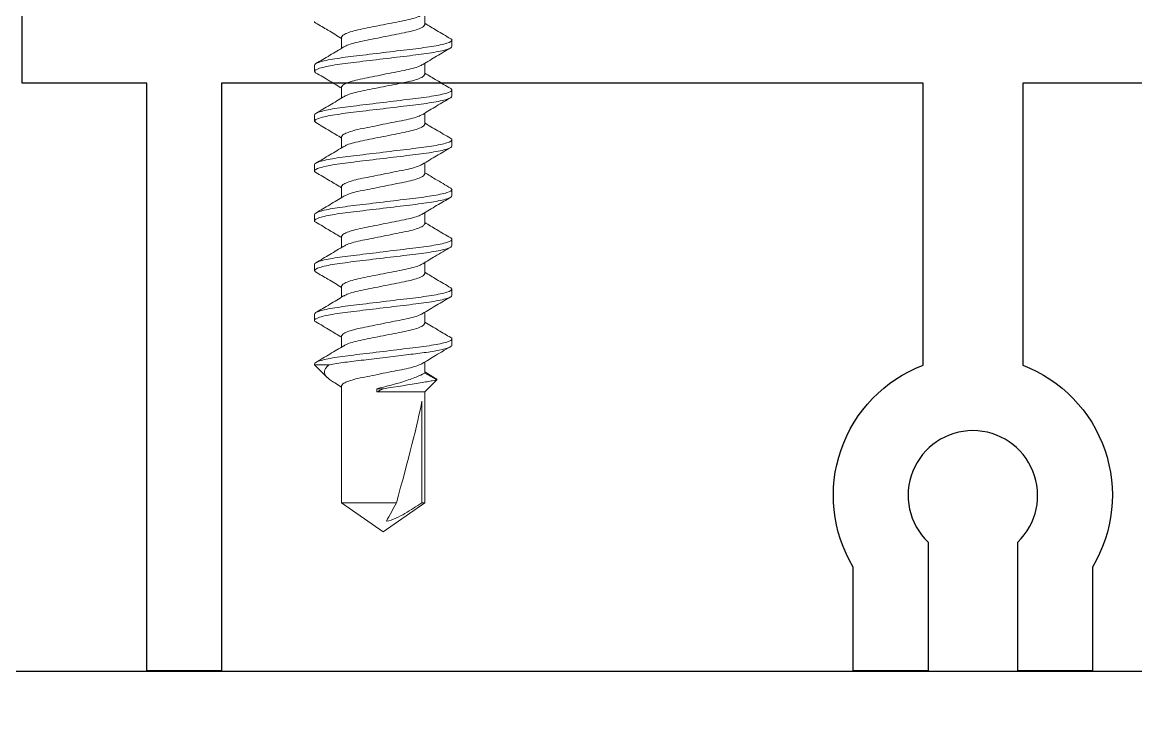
# Model space of a CAD drawing. Extents: x 0 to 79.8, y 0 to 38.2.
# Drawn here: x 24.946 to 26.064, y 28.56 to 29.256 of the extents above; entities that cross this region are included whole.
import ezdxf

# ---------------------------------------------------------------- set-up
doc = ezdxf.new("R2010")
doc.units = 0
doc.header["$MEASUREMENT"] = 0
doc.linetypes.add('SLD-Solid', pattern=[0])
doc.layers.get('0').update_dxf_attribs({"linetype": 'CONTINUOUS'})
doc.layers.add('SILL-PAN', color=7, linetype='CONTINUOUS')
doc.layers.add('TEXT', color=7, linetype='CONTINUOUS')

# ---------------------------------------------------------------- blocks, each defined once
blk = doc.blocks.new('25559')
at = {"color": 7, "linetype": 'SLD-Solid', "lineweight": 15}
for p, q in [((0.5062, 0.069), (0.5125, 0.069)), ((0.5562, 0.069), (0.5548, 0.0678)), ((0.5562, 0.069), (0.5625, 0.069)), ((0.6062, 0.069), (0.6125, 0.069)), ((0.6562, 0.069), (0.6548, 0.0677)), ((0.6562, 0.069), (0.6625, 0.069)), ((0.7062, 0.069), (0.7125, 0.069)), ((0.7562, 0.069), (0.7548, 0.0677)), ((0.7562, 0.069), (0.7625, 0.069)), ((0.8062, 0.069), (0.8125, 0.069)), ((0.8458, 0.0525), (0.8393, 0.0417)), ((0.8474, 0.0537), (0.8405, 0.0417)), ((0.8594, 0.0417), (0.8474, 0.0537)), ((0.4905, 0.0417), (0.4795, 0.0417)), ((0.5405, 0.0417), (0.5295, 0.0417)), ((0.5905, 0.0417), (0.5795, 0.0417)), ((0.6405, 0.0417), (0.6295, 0.0417)), ((0.6905, 0.0417), (0.6795, 0.0417)), ((0.7405, 0.0417), (0.7295, 0.0417)), ((0.7905, 0.0417), (0.7795, 0.0417)), ((0.8405, 0.0417), (0.8294, 0.0417)), ((0.9708, 0.0417), (0.8594, 0.0417)), ((0.8594, -0.0065), (0.8594, 0.0417)), ((0.8688, 0.0389), (0.9708, 0.0389)), ((1, 0), (0.9708, 0.0417)), ((0.9708, 0.0389), (0.9708, 0.0417)), ((0.9708, -0.0417), (0.9708, 0.0132)), ((0.8562, -0.0065), (0.8562, 0.0003)), ((0.9708, -0.0417), (1, 0)), ((0.8594, -0.0065), (0.8562, -0.0065)), ((0.5032, -0.0417), (0.5143, -0.0417)), ((0.5532, -0.0417), (0.5643, -0.0417)), ((0.6032, -0.0417), (0.6143, -0.0417)), ((0.6532, -0.0417), (0.6643, -0.0417)), ((0.7032, -0.0417), (0.7143, -0.0417)), ((0.7532, -0.0417), (0.7643, -0.0417)), ((0.8032, -0.0417), (0.8143, -0.0417)), ((0.8503, -0.0487), (0.8545, -0.0417)), ((0.8532, -0.0417), (0.9708, -0.0417)), ((0.8321, -0.054), (0.8321, -0.069)), ((0.8321, -0.069), (0.8449, -0.0562)), ((0.5375, -0.069), (0.5312, -0.069)), ((0.5389, -0.0678), (0.5375, -0.069)), ((0.5875, -0.069), (0.5812, -0.069)), ((0.5889, -0.0677), (0.5875, -0.069)), ((0.6375, -0.069), (0.6312, -0.069)), ((0.6875, -0.069), (0.6812, -0.069)), ((0.7375, -0.069), (0.7312, -0.069)), ((0.7389, -0.0678), (0.7375, -0.069)), ((0.7875, -0.069), (0.7812, -0.069)), ((0.8321, -0.069), (0.8312, -0.069))]:
    blk.add_line(p, q, dxfattribs=at)
blk.add_ellipse((0.9907, 0), major_axis=(0.143, -0.0411), ratio=0.048755, start_param=1.724549, end_param=2.605956, dxfattribs=at)
for points, knots in [([(0.5048, 0.0677), (0.502, 0.063), (0.4969, 0.0543), (0.4917, 0.0456), (0.4893, 0.0417)], [0, 0, 0, 0, 0.545575, 1, 1, 1, 1]), ([(0.5062, 0.069), (0.5058, 0.069), (0.5053, 0.069), (0.5048, 0.0677), (0.5048, 0.0677)], [0, 0, 0, 0, 0.988917, 1, 1, 1, 1]), ([(0.5312, -0.069), (0.5303, -0.069), (0.5293, -0.0673), (0.5271, -0.0603), (0.5259, -0.055), (0.5244, -0.0453), (0.5239, -0.0418), (0.5229, -0.0345), (0.5225, -0.0308), (0.521, -0.0185), (0.5199, -0.0092), (0.5176, 0.0092), (0.5165, 0.0185), (0.515, 0.0308), (0.5146, 0.0345), (0.5136, 0.0418), (0.5131, 0.0453), (0.5116, 0.055), (0.5104, 0.0603), (0.5082, 0.0673), (0.5072, 0.069), (0.5062, 0.069)], [0, 0, 0, 0, 0.125, 0.125, 0.25, 0.25, 0.3125, 0.3125, 0.375, 0.375, 0.5, 0.5, 0.625, 0.625, 0.6875, 0.6875, 0.75, 0.75, 0.875, 0.875, 1, 1, 1, 1]), ([(0.5375, -0.069), (0.5366, -0.069), (0.5355, -0.0673), (0.5333, -0.0603), (0.5322, -0.055), (0.5306, -0.0453), (0.5301, -0.0418), (0.5292, -0.0345), (0.5287, -0.0308), (0.5272, -0.0185), (0.5261, -0.0092), (0.5239, 0.0092), (0.5228, 0.0185), (0.5213, 0.0308), (0.5208, 0.0345), (0.5199, 0.0418), (0.5194, 0.0453), (0.5178, 0.055), (0.5167, 0.0603), (0.5145, 0.0673), (0.5134, 0.069), (0.5125, 0.069)], [0, 0, 0, 0, 0.125, 0.125, 0.25, 0.25, 0.3125, 0.3125, 0.375, 0.375, 0.5, 0.5, 0.625, 0.625, 0.6875, 0.6875, 0.75, 0.75, 0.875, 0.875, 1, 1, 1, 1]), ([(0.5307, 0.0397), (0.5279, 0.0443), (0.5222, 0.0537), (0.5167, 0.063), (0.5139, 0.0678)], [0, 0, 0, 0, 0.4975, 1, 1, 1, 1]), ([(0.5548, 0.0678), (0.552, 0.063), (0.5469, 0.0543), (0.5417, 0.0457), (0.5393, 0.0417)], [0, 0, 0, 0, 0.543159, 1, 1, 1, 1]), ([(0.5812, -0.069), (0.5803, -0.069), (0.5793, -0.0673), (0.5771, -0.0603), (0.5759, -0.055), (0.5744, -0.0453), (0.5739, -0.0418), (0.5729, -0.0345), (0.5725, -0.0308), (0.571, -0.0185), (0.5699, -0.0092), (0.5676, 0.0092), (0.5665, 0.0185), (0.565, 0.0308), (0.5646, 0.0345), (0.5636, 0.0418), (0.5631, 0.0453), (0.5616, 0.055), (0.5604, 0.0603), (0.5582, 0.0673), (0.5572, 0.069), (0.5562, 0.069)], [0, 0, 0, 0, 0.125, 0.125, 0.25, 0.25, 0.3125, 0.3125, 0.375, 0.375, 0.5, 0.5, 0.625, 0.625, 0.6875, 0.6875, 0.75, 0.75, 0.875, 0.875, 1, 1, 1, 1]), ([(0.5875, -0.069), (0.5866, -0.069), (0.5855, -0.0673), (0.5833, -0.0603), (0.5822, -0.055), (0.5806, -0.0453), (0.5801, -0.0418), (0.5792, -0.0345), (0.5787, -0.0308), (0.5772, -0.0185), (0.5761, -0.0092), (0.5739, 0.0092), (0.5728, 0.0185), (0.5713, 0.0308), (0.5708, 0.0345), (0.5699, 0.0418), (0.5694, 0.0453), (0.5678, 0.055), (0.5667, 0.0603), (0.5645, 0.0673), (0.5634, 0.069), (0.5625, 0.069)], [0, 0, 0, 0, 0.125, 0.125, 0.25, 0.25, 0.3125, 0.3125, 0.375, 0.375, 0.5, 0.5, 0.625, 0.625, 0.6875, 0.6875, 0.75, 0.75, 0.875, 0.875, 1, 1, 1, 1]), ([(0.5808, 0.0396), (0.5779, 0.0442), (0.5723, 0.0536), (0.5667, 0.063), (0.5639, 0.0678)], [0, 0, 0, 0, 0.497134, 1, 1, 1, 1]), ([(0.6048, 0.0677), (0.6034, 0.0653), (0.6007, 0.0607), (0.5963, 0.0531), (0.5925, 0.0469), (0.5903, 0.0432), (0.5893, 0.0417)], [0, 0, 0, 0, 0.299941, 0.565966, 0.820653, 1, 1, 1, 1]), ([(0.6062, 0.069), (0.6058, 0.069), (0.6053, 0.069), (0.6048, 0.0677), (0.6048, 0.0677)], [0, 0, 0, 0, 0.978012, 1, 1, 1, 1]), ([(0.6312, -0.069), (0.6303, -0.069), (0.6293, -0.0673), (0.6271, -0.0603), (0.6259, -0.055), (0.6244, -0.0453), (0.6239, -0.0418), (0.6229, -0.0345), (0.6225, -0.0308), (0.621, -0.0185), (0.6199, -0.0092), (0.6176, 0.0092), (0.6165, 0.0185), (0.615, 0.0308), (0.6146, 0.0345), (0.6136, 0.0418), (0.6131, 0.0453), (0.6116, 0.055), (0.6104, 0.0603), (0.6082, 0.0673), (0.6072, 0.069), (0.6062, 0.069)], [0, 0, 0, 0, 0.125, 0.125, 0.25, 0.25, 0.3125, 0.3125, 0.375, 0.375, 0.5, 0.5, 0.625, 0.625, 0.6875, 0.6875, 0.75, 0.75, 0.875, 0.875, 1, 1, 1, 1]), ([(0.6375, -0.069), (0.6366, -0.069), (0.6355, -0.0673), (0.6333, -0.0603), (0.6322, -0.055), (0.6306, -0.0453), (0.6301, -0.0418), (0.6292, -0.0345), (0.6287, -0.0308), (0.6272, -0.0185), (0.6261, -0.0092), (0.6239, 0.0092), (0.6228, 0.0185), (0.6213, 0.0308), (0.6208, 0.0345), (0.6199, 0.0418), (0.6194, 0.0453), (0.6178, 0.055), (0.6167, 0.0603), (0.6145, 0.0673), (0.6134, 0.069), (0.6125, 0.069)], [0, 0, 0, 0, 0.125, 0.125, 0.25, 0.25, 0.3125, 0.3125, 0.375, 0.375, 0.5, 0.5, 0.625, 0.625, 0.6875, 0.6875, 0.75, 0.75, 0.875, 0.875, 1, 1, 1, 1]), ([(0.6308, 0.0395), (0.628, 0.0442), (0.6223, 0.0535), (0.6168, 0.063), (0.614, 0.0677)], [0, 0, 0, 0, 0.497137, 1, 1, 1, 1]), ([(0.6548, 0.0678), (0.6518, 0.0626), (0.6466, 0.0539), (0.6414, 0.0452), (0.6393, 0.0417)], [0, 0, 0, 0, 0.593911, 1, 1, 1, 1]), ([(0.6812, -0.069), (0.6803, -0.069), (0.6793, -0.0673), (0.6771, -0.0603), (0.6759, -0.055), (0.6744, -0.0453), (0.6739, -0.0418), (0.6729, -0.0345), (0.6725, -0.0308), (0.671, -0.0185), (0.6699, -0.0092), (0.6676, 0.0092), (0.6665, 0.0185), (0.665, 0.0308), (0.6646, 0.0345), (0.6636, 0.0418), (0.6631, 0.0453), (0.6616, 0.055), (0.6604, 0.0603), (0.6582, 0.0673), (0.6572, 0.069), (0.6562, 0.069)], [0, 0, 0, 0, 0.125, 0.125, 0.25, 0.25, 0.3125, 0.3125, 0.375, 0.375, 0.5, 0.5, 0.625, 0.625, 0.6875, 0.6875, 0.75, 0.75, 0.875, 0.875, 1, 1, 1, 1]), ([(0.6875, -0.069), (0.6866, -0.069), (0.6855, -0.0673), (0.6833, -0.0603), (0.6822, -0.055), (0.6806, -0.0453), (0.6801, -0.0418), (0.6792, -0.0345), (0.6787, -0.0308), (0.6772, -0.0185), (0.6761, -0.0092), (0.6739, 0.0092), (0.6728, 0.0185), (0.6713, 0.0308), (0.6708, 0.0345), (0.6699, 0.0418), (0.6694, 0.0453), (0.6678, 0.055), (0.6667, 0.0603), (0.6645, 0.0673), (0.6634, 0.069), (0.6625, 0.069)], [0, 0, 0, 0, 0.125, 0.125, 0.25, 0.25, 0.3125, 0.3125, 0.375, 0.375, 0.5, 0.5, 0.625, 0.625, 0.6875, 0.6875, 0.75, 0.75, 0.875, 0.875, 1, 1, 1, 1]), ([(0.6807, 0.0396), (0.6779, 0.0442), (0.6723, 0.0536), (0.6668, 0.063), (0.664, 0.0677)], [0, 0, 0, 0, 0.497403, 1, 1, 1, 1]), ([(0.7048, 0.0677), (0.702, 0.063), (0.6969, 0.0543), (0.6917, 0.0456), (0.6893, 0.0417)], [0, 0, 0, 0, 0.544742, 1, 1, 1, 1]), ([(0.7062, 0.069), (0.7058, 0.069), (0.7053, 0.069), (0.7048, 0.0677), (0.7048, 0.0677)], [0, 0, 0, 0, 0.981212, 1, 1, 1, 1]), ([(0.7312, -0.069), (0.7303, -0.069), (0.7293, -0.0673), (0.7271, -0.0603), (0.7259, -0.055), (0.7244, -0.0453), (0.7239, -0.0418), (0.7229, -0.0345), (0.7225, -0.0308), (0.721, -0.0185), (0.7199, -0.0092), (0.7176, 0.0092), (0.7165, 0.0185), (0.715, 0.0308), (0.7146, 0.0345), (0.7136, 0.0418), (0.7131, 0.0453), (0.7116, 0.055), (0.7104, 0.0603), (0.7082, 0.0673), (0.7072, 0.069), (0.7062, 0.069)], [0, 0, 0, 0, 0.125, 0.125, 0.25, 0.25, 0.3125, 0.3125, 0.375, 0.375, 0.5, 0.5, 0.625, 0.625, 0.6875, 0.6875, 0.75, 0.75, 0.875, 0.875, 1, 1, 1, 1]), ([(0.7375, -0.069), (0.7366, -0.069), (0.7355, -0.0673), (0.7333, -0.0603), (0.7322, -0.055), (0.7306, -0.0453), (0.7301, -0.0418), (0.7292, -0.0345), (0.7287, -0.0308), (0.7272, -0.0185), (0.7261, -0.0092), (0.7239, 0.0092), (0.7228, 0.0185), (0.7213, 0.0308), (0.7208, 0.0345), (0.7199, 0.0418), (0.7194, 0.0453), (0.7178, 0.055), (0.7167, 0.0603), (0.7145, 0.0673), (0.7134, 0.069), (0.7125, 0.069)], [0, 0, 0, 0, 0.125, 0.125, 0.25, 0.25, 0.3125, 0.3125, 0.375, 0.375, 0.5, 0.5, 0.625, 0.625, 0.6875, 0.6875, 0.75, 0.75, 0.875, 0.875, 1, 1, 1, 1]), ([(0.7307, 0.0396), (0.7283, 0.0437), (0.7226, 0.053), (0.7171, 0.0625), (0.7139, 0.0677)], [0, 0, 0, 0, 0.438749, 1, 1, 1, 1]), ([(0.7548, 0.0678), (0.752, 0.063), (0.7469, 0.0543), (0.7417, 0.0457), (0.7393, 0.0417)], [0, 0, 0, 0, 0.544674, 1, 1, 1, 1]), ([(0.7812, -0.069), (0.7803, -0.069), (0.7793, -0.0673), (0.7771, -0.0603), (0.7759, -0.055), (0.7744, -0.0453), (0.7739, -0.0418), (0.7729, -0.0345), (0.7725, -0.0308), (0.771, -0.0185), (0.7699, -0.0092), (0.7676, 0.0092), (0.7665, 0.0185), (0.765, 0.0308), (0.7646, 0.0345), (0.7636, 0.0418), (0.7631, 0.0453), (0.7616, 0.055), (0.7604, 0.0603), (0.7582, 0.0673), (0.7572, 0.069), (0.7562, 0.069)], [0, 0, 0, 0, 0.125, 0.125, 0.25, 0.25, 0.3125, 0.3125, 0.375, 0.375, 0.5, 0.5, 0.625, 0.625, 0.6875, 0.6875, 0.75, 0.75, 0.875, 0.875, 1, 1, 1, 1]), ([(0.7875, -0.069), (0.7866, -0.069), (0.7855, -0.0673), (0.7833, -0.0603), (0.7822, -0.055), (0.7806, -0.0453), (0.7801, -0.0418), (0.7792, -0.0345), (0.7787, -0.0308), (0.7772, -0.0185), (0.7761, -0.0092), (0.7739, 0.0092), (0.7728, 0.0185), (0.7713, 0.0308), (0.7708, 0.0345), (0.7699, 0.0418), (0.7694, 0.0453), (0.7678, 0.055), (0.7667, 0.0603), (0.7645, 0.0673), (0.7634, 0.069), (0.7625, 0.069)], [0, 0, 0, 0, 0.125, 0.125, 0.25, 0.25, 0.3125, 0.3125, 0.375, 0.375, 0.5, 0.5, 0.625, 0.625, 0.6875, 0.6875, 0.75, 0.75, 0.875, 0.875, 1, 1, 1, 1]), ([(0.7808, 0.0395), (0.778, 0.0442), (0.7723, 0.0536), (0.7667, 0.063), (0.764, 0.0677)], [0, 0, 0, 0, 0.497058, 1, 1, 1, 1]), ([(0.8048, 0.0677), (0.8024, 0.0636), (0.7973, 0.0549), (0.7921, 0.0463), (0.7893, 0.0417)], [0, 0, 0, 0, 0.470268, 1, 1, 1, 1]), ([(0.8062, 0.069), (0.8058, 0.069), (0.8053, 0.069), (0.8048, 0.0677), (0.8048, 0.0677)], [0, 0, 0, 0, 0.993451, 1, 1, 1, 1]), ([(0.8312, -0.069), (0.8303, -0.069), (0.8293, -0.0673), (0.8271, -0.0603), (0.8259, -0.055), (0.8244, -0.0453), (0.8239, -0.0418), (0.8229, -0.0345), (0.8225, -0.0308), (0.821, -0.0185), (0.8199, -0.0092), (0.8176, 0.0092), (0.8165, 0.0185), (0.815, 0.0308), (0.8146, 0.0345), (0.8136, 0.0418), (0.8131, 0.0453), (0.8116, 0.055), (0.8104, 0.0603), (0.8082, 0.0673), (0.8072, 0.069), (0.8062, 0.069)], [0, 0, 0, 0, 0.125, 0.125, 0.25, 0.25, 0.3125, 0.3125, 0.375, 0.375, 0.5, 0.5, 0.625, 0.625, 0.6875, 0.6875, 0.75, 0.75, 0.875, 0.875, 1, 1, 1, 1]), ([(0.8321, -0.054), (0.8312, -0.0495), (0.8304, -0.0441), (0.8293, -0.0355), (0.8289, -0.0326), (0.8282, -0.0263), (0.8278, -0.023), (0.8265, -0.0128), (0.8257, -0.0054), (0.8239, 0.0091), (0.823, 0.0163), (0.8214, 0.0296), (0.8207, 0.0356), (0.8192, 0.0468), (0.8183, 0.0519), (0.8166, 0.0604), (0.8157, 0.0637), (0.814, 0.068), (0.8132, 0.069), (0.8125, 0.069)], [0, 0, 0, 0, 0.125, 0.125, 0.1875, 0.1875, 0.25, 0.25, 0.375, 0.375, 0.5, 0.5, 0.625, 0.625, 0.75, 0.75, 0.875, 0.875, 1, 1, 1, 1]), ([(0.8306, 0.0398), (0.8297, 0.0413), (0.8277, 0.0446), (0.8237, 0.0511), (0.8189, 0.0592), (0.8157, 0.0646), (0.814, 0.0677)], [0, 0, 0, 0, 0.1901712, 0.4057969, 0.6676779, 1, 1, 1, 1]), ([(0.8459, 0.0525), (0.8459, 0.0526), (0.8465, 0.0542), (0.847, 0.0539), (0.8474, 0.0537)], [0, 0, 0, 0, 0.089674, 1, 1, 1, 1]), ([(0.8474, 0.0537), (0.8474, 0.0537), (0.8477, 0.0521), (0.8484, 0.0479), (0.8488, 0.0461), (0.8495, 0.042), (0.8499, 0.0397), (0.852, 0.027), (0.8542, 0.0133), (0.8562, 0.0003)], [0, 0, 0, 0, 0.25, 0.25, 0.375, 0.375, 0.5, 0.5, 1, 1, 1, 1]), ([(0.4806, 0.0396), (0.4812, 0.0386), (0.4825, 0.0363), (0.4846, 0.0298), (0.4866, 0.0211), (0.4885, 0.011), (0.4907, 0), (0.493, -0.011), (0.4949, -0.0211), (0.4969, -0.0298), (0.4991, -0.0365), (0.5013, -0.0409), (0.5026, -0.0415), (0.5032, -0.0417)], [0, 0, 0, 0, 0.077477, 0.171444, 0.261982, 0.352519, 0.446486, 0.540453, 0.630991, 0.721528, 0.815495, 0.909462, 1, 1, 1, 1]), ([(0.513, -0.0393), (0.5125, -0.0384), (0.5112, -0.0362), (0.5091, -0.0297), (0.5072, -0.0211), (0.5052, -0.011), (0.503, 0), (0.5008, 0.011), (0.4988, 0.0211), (0.4969, 0.0298), (0.4947, 0.0365), (0.4925, 0.0409), (0.4911, 0.0415), (0.4905, 0.0417)], [0, 0, 0, 0, 0.07205, 0.16657, 0.25764, 0.34871, 0.44323, 0.53775, 0.62882, 0.71989, 0.81441, 0.90893, 1, 1, 1, 1]), ([(0.5307, 0.0395), (0.5312, 0.0385), (0.5326, 0.0363), (0.5346, 0.0298), (0.5366, 0.0211), (0.5385, 0.011), (0.5407, 0), (0.543, -0.011), (0.5449, -0.0211), (0.5469, -0.0298), (0.5491, -0.0365), (0.5513, -0.0409), (0.5526, -0.0415), (0.5532, -0.0417)], [0, 0, 0, 0, 0.075758, 0.1699, 0.260606, 0.351313, 0.445455, 0.539597, 0.630303, 0.721009, 0.815152, 0.909294, 1, 1, 1, 1]), ([(0.5631, -0.0396), (0.5625, -0.0386), (0.5612, -0.0363), (0.5591, -0.0298), (0.5572, -0.0211), (0.5552, -0.011), (0.553, 0), (0.5508, 0.011), (0.5488, 0.0211), (0.5469, 0.0298), (0.5447, 0.0365), (0.5425, 0.0409), (0.5411, 0.0415), (0.5405, 0.0417)], [0, 0, 0, 0, 0.076547, 0.170609, 0.261238, 0.351867, 0.445929, 0.53999, 0.630619, 0.721248, 0.81531, 0.909371, 1, 1, 1, 1]), ([(0.5807, 0.0394), (0.5813, 0.0384), (0.5826, 0.0362), (0.5846, 0.0298), (0.5866, 0.0211), (0.5885, 0.011), (0.5907, 0), (0.593, -0.011), (0.5949, -0.0211), (0.5969, -0.0298), (0.5991, -0.0365), (0.6013, -0.0409), (0.6026, -0.0415), (0.6032, -0.0417)], [0, 0, 0, 0, 0.072707, 0.16716, 0.258166, 0.349171, 0.443624, 0.538077, 0.629083, 0.720089, 0.814541, 0.908994, 1, 1, 1, 1]), ([(0.613, -0.0393), (0.6124, -0.0384), (0.6112, -0.0362), (0.6091, -0.0297), (0.6072, -0.0211), (0.6052, -0.011), (0.603, 0), (0.6008, 0.011), (0.5988, 0.0211), (0.5969, 0.0298), (0.5947, 0.0365), (0.5925, 0.0409), (0.5911, 0.0415), (0.5905, 0.0417)], [0, 0, 0, 0, 0.071493, 0.166069, 0.257194, 0.348319, 0.442896, 0.537472, 0.628597, 0.719722, 0.814299, 0.908875, 1, 1, 1, 1]), ([(0.6308, 0.0393), (0.6313, 0.0384), (0.6326, 0.0362), (0.6346, 0.0297), (0.6366, 0.0211), (0.6385, 0.011), (0.6407, 0), (0.643, -0.011), (0.6449, -0.0211), (0.6469, -0.0298), (0.6491, -0.0365), (0.6513, -0.0409), (0.6526, -0.0415), (0.6532, -0.0417)], [0, 0, 0, 0, 0.071416, 0.166001, 0.257133, 0.348265, 0.44285, 0.537434, 0.628567, 0.719699, 0.814283, 0.908868, 1, 1, 1, 1]), ([(0.663, -0.0394), (0.6625, -0.0385), (0.6612, -0.0362), (0.6591, -0.0298), (0.6572, -0.0211), (0.6552, -0.011), (0.653, 0), (0.6508, 0.011), (0.6488, 0.0211), (0.6469, 0.0298), (0.6447, 0.0365), (0.6425, 0.0409), (0.6411, 0.0415), (0.6405, 0.0417)], [0, 0, 0, 0, 0.073737, 0.168085, 0.258989, 0.349894, 0.444242, 0.53859, 0.629495, 0.720399, 0.814747, 0.909095, 1, 1, 1, 1]), ([(0.6807, 0.0394), (0.6813, 0.0384), (0.6826, 0.0362), (0.6846, 0.0298), (0.6866, 0.0211), (0.6885, 0.011), (0.6907, 0), (0.693, -0.011), (0.6949, -0.0211), (0.6969, -0.0298), (0.6991, -0.0365), (0.7013, -0.0409), (0.7026, -0.0415), (0.7032, -0.0417)], [0, 0, 0, 0, 0.073077, 0.167492, 0.258462, 0.349431, 0.443846, 0.538261, 0.629231, 0.7202, 0.814615, 0.909031, 1, 1, 1, 1]), ([(0.713, -0.0393), (0.7124, -0.0384), (0.7112, -0.0362), (0.7091, -0.0297), (0.7072, -0.0211), (0.7052, -0.011), (0.703, 0), (0.7008, 0.011), (0.6988, 0.0211), (0.6969, 0.0298), (0.6947, 0.0365), (0.6925, 0.0409), (0.6911, 0.0415), (0.6905, 0.0417)], [0, 0, 0, 0, 0.071238, 0.16584, 0.25699, 0.34814, 0.442743, 0.537345, 0.628495, 0.719645, 0.814248, 0.90885, 1, 1, 1, 1]), ([(0.7307, 0.0394), (0.7313, 0.0385), (0.7326, 0.0362), (0.7346, 0.0298), (0.7366, 0.0211), (0.7385, 0.011), (0.7407, 0), (0.743, -0.011), (0.7449, -0.0211), (0.7469, -0.0298), (0.7491, -0.0365), (0.7513, -0.0409), (0.7526, -0.0415), (0.7532, -0.0417)], [0, 0, 0, 0, 0.073684, 0.168037, 0.258947, 0.349857, 0.44421, 0.538564, 0.629474, 0.720383, 0.814737, 0.90909, 1, 1, 1, 1]), ([(0.7631, -0.0395), (0.7625, -0.0385), (0.7612, -0.0363), (0.7591, -0.0298), (0.7572, -0.0211), (0.7552, -0.011), (0.753, 0), (0.7508, 0.011), (0.7488, 0.0211), (0.7469, 0.0298), (0.7447, 0.0365), (0.7425, 0.0409), (0.7411, 0.0415), (0.7405, 0.0417)], [0, 0, 0, 0, 0.0748562, 0.1690902, 0.259885, 0.3506798, 0.4449137, 0.5391477, 0.6299425, 0.7207373, 0.8149712, 0.9092052, 1, 1, 1, 1]), ([(0.7808, 0.0393), (0.7813, 0.0384), (0.7826, 0.0362), (0.7846, 0.0297), (0.7866, 0.0211), (0.7885, 0.011), (0.7907, 0), (0.793, -0.011), (0.7949, -0.0211), (0.7969, -0.0298), (0.7991, -0.0365), (0.8013, -0.0409), (0.8026, -0.0415), (0.8032, -0.0417)], [0, 0, 0, 0, 0.071394, 0.165981, 0.257115, 0.34825, 0.442836, 0.537423, 0.628558, 0.719692, 0.814279, 0.908865, 1, 1, 1, 1]), ([(0.813, -0.0393), (0.8124, -0.0384), (0.8112, -0.0362), (0.8091, -0.0297), (0.8072, -0.0211), (0.8052, -0.011), (0.803, 0), (0.8008, 0.011), (0.7988, 0.0211), (0.7969, 0.0298), (0.7947, 0.0365), (0.7925, 0.0409), (0.7911, 0.0415), (0.7905, 0.0417)], [0, 0, 0, 0, 0.0713374, 0.1659298, 0.2570699, 0.3482101, 0.4428025, 0.5373948, 0.628535, 0.7196751, 0.8142675, 0.9088599, 1, 1, 1, 1]), ([(0.8306, 0.0395), (0.8312, 0.0385), (0.8325, 0.0363), (0.8346, 0.0298), (0.8366, 0.0211), (0.8385, 0.011), (0.8407, 0), (0.843, -0.011), (0.8449, -0.0211), (0.8469, -0.0298), (0.8491, -0.0365), (0.8513, -0.0409), (0.8526, -0.0415), (0.8532, -0.0417)], [0, 0, 0, 0, 0.0759686, 0.1700892, 0.2607749, 0.3514605, 0.4455811, 0.5397018, 0.6303874, 0.7210731, 0.8151937, 0.9093144, 1, 1, 1, 1]), ([(0.8562, -0.0065), (0.8548, -0.0005), (0.8533, 0.0056), (0.8501, 0.017), (0.8484, 0.0224), (0.8452, 0.0314), (0.8436, 0.0352), (0.8413, 0.0403), (0.8405, 0.0417), (0.8405, 0.0417)], [0, 0, 0, 0, 0.25, 0.25, 0.5, 0.5, 0.75, 0.75, 1, 1, 1, 1]), ([(0.9893, 0.0032), (0.9888, 0.0066), (0.9876, 0.0097), (0.9848, 0.0159), (0.9832, 0.0189), (0.9781, 0.0276), (0.9745, 0.0333), (0.9708, 0.0389)], [0, 0, 0, 0, 0.25, 0.25, 0.5, 0.5, 1, 1, 1, 1]), ([(0.489, -0.0677), (0.4914, -0.0636), (0.4965, -0.0549), (0.5017, -0.0463), (0.5045, -0.0417)], [0, 0, 0, 0, 0.470247, 1, 1, 1, 1]), ([(0.513, -0.0395), (0.5158, -0.0442), (0.5215, -0.0536), (0.527, -0.063), (0.5298, -0.0677)], [0, 0, 0, 0, 0.497098, 1, 1, 1, 1]), ([(0.5389, -0.0678), (0.5417, -0.063), (0.5468, -0.0543), (0.5521, -0.0457), (0.5545, -0.0417)], [0, 0, 0, 0, 0.543195, 1, 1, 1, 1]), ([(0.5631, -0.0397), (0.5659, -0.0443), (0.5715, -0.0536), (0.577, -0.063), (0.5798, -0.0677)], [0, 0, 0, 0, 0.497658, 1, 1, 1, 1]), ([(0.5889, -0.0677), (0.5917, -0.063), (0.5969, -0.0543), (0.6021, -0.0457), (0.6045, -0.0417)], [0, 0, 0, 0, 0.545499, 1, 1, 1, 1]), ([(0.613, -0.0395), (0.6158, -0.0442), (0.6215, -0.0536), (0.627, -0.063), (0.6298, -0.0677)], [0, 0, 0, 0, 0.49704, 1, 1, 1, 1]), ([(0.639, -0.0677), (0.6418, -0.063), (0.6469, -0.0543), (0.6521, -0.0456), (0.6545, -0.0417)], [0, 0, 0, 0, 0.544904, 1, 1, 1, 1]), ([(0.663, -0.0396), (0.6658, -0.0443), (0.6715, -0.0536), (0.677, -0.063), (0.6798, -0.0677)], [0, 0, 0, 0, 0.497428, 1, 1, 1, 1]), ([(0.689, -0.0677), (0.6917, -0.063), (0.6969, -0.0543), (0.7021, -0.0457), (0.7045, -0.0417)], [0, 0, 0, 0, 0.5433102, 1, 1, 1, 1]), ([(0.713, -0.0395), (0.7158, -0.0442), (0.7214, -0.0535), (0.727, -0.063), (0.7298, -0.0677)], [0, 0, 0, 0, 0.497095, 1, 1, 1, 1]), ([(0.7389, -0.0678), (0.7414, -0.0637), (0.7465, -0.0549), (0.7517, -0.0463), (0.7545, -0.0417)], [0, 0, 0, 0, 0.473124, 1, 1, 1, 1]), ([(0.763, -0.0397), (0.7659, -0.0443), (0.7715, -0.0536), (0.777, -0.063), (0.7798, -0.0678)], [0, 0, 0, 0, 0.4973758, 1, 1, 1, 1]), ([(0.789, -0.0677), (0.7918, -0.0629), (0.7969, -0.0543), (0.8021, -0.0456), (0.8045, -0.0417)], [0, 0, 0, 0, 0.5456553, 1, 1, 1, 1]), ([(0.813, -0.0395), (0.8158, -0.0442), (0.8214, -0.0535), (0.827, -0.0629), (0.8298, -0.0677)], [0, 0, 0, 0, 0.497203, 1, 1, 1, 1]), ([(0.8502, -0.0487), (0.8493, -0.0502), (0.8475, -0.0532), (0.845, -0.0562), (0.8426, -0.0582), (0.8399, -0.0592), (0.8372, -0.0587), (0.8346, -0.0571), (0.8329, -0.055), (0.8321, -0.054)], [0, 0, 0, 0, 0.1335352, 0.2658555, 0.4012862, 0.5532901, 0.708367, 0.852872, 1, 1, 1, 1]), ([(0.489, -0.0677), (0.489, -0.0677), (0.4884, -0.069), (0.488, -0.069), (0.4875, -0.069)], [0, 0, 0, 0, 0.005935, 1, 1, 1, 1]), ([(0.639, -0.0677), (0.639, -0.0677), (0.6384, -0.069), (0.638, -0.069), (0.6375, -0.069)], [0, 0, 0, 0, 0.017618, 1, 1, 1, 1]), ([(0.689, -0.0677), (0.689, -0.0677), (0.6884, -0.069), (0.688, -0.069), (0.6875, -0.069)], [0, 0, 0, 0, 0.009197, 1, 1, 1, 1]), ([(0.789, -0.0677), (0.789, -0.0677), (0.7884, -0.069), (0.788, -0.069), (0.7875, -0.069)], [0, 0, 0, 0, 0.019289, 1, 1, 1, 1])]:
    blk.add_open_spline(points, degree=3, knots=knots, dxfattribs=at)
for points in [[(0.9708, 0.0132), (0.977, 0.0099), (0.9831, 0.0065), (0.9893, 0.0032)], [(0.8562, 0.0003), (0.8573, -0.0021), (0.8583, -0.0043), (0.8594, -0.0065)]]:
    blk.add_open_spline(points, degree=3, dxfattribs=at)

msp = doc.modelspace()

# ---------------------------------------------------------------- linework, layer by layer
at = {"layer": 'SILL-PAN', "color": 7}
msp.add_lwpolyline([(20.9648821, 29.9170213), (21.0548821, 29.9170213), (21.0548821, 28.6045213), (26.9298821, 28.6045213), (26.9298821, 29.9170213), (27.0198821, 29.9170213), (27.0198821, 28.5145213), (20.9648821, 28.5145213)], close=True, dxfattribs=at)
at = {"layer": 'TEXT'}
msp.add_lwpolyline([(26.6543817, 29.1950224), (25.9503819, 29.1950224), (25.9503819, 28.9117898, -0.466721465), (26.0203819, 28.7089118), (26.0203819, 28.6050224), (25.9453819, 28.6050224), (25.9453819, 28.7341187, 2.486759058), (25.8553819, 28.7341187), (25.8553819, 28.6050224), (25.7803819, 28.6050224), (25.7803819, 28.7089118, -0.466721465), (25.8503819, 28.9117898), (25.8503819, 29.1950224), (25.1463821, 29.1950224), (25.1463821, 28.6050224), (25.0713821, 28.6050224), (25.0713821, 29.1950224), (24.9463821, 29.1950224), (24.9463821, 29.6450224)], format="xyb", dxfattribs=at)

# ---------------------------------------------------------------- block references
at = {"layer": 'TEXT', "rotation": 270}
msp.add_blockref('25559', (25.3086045, 29.7443254), dxfattribs=at)

doc.saveas('drawing.dxf')
